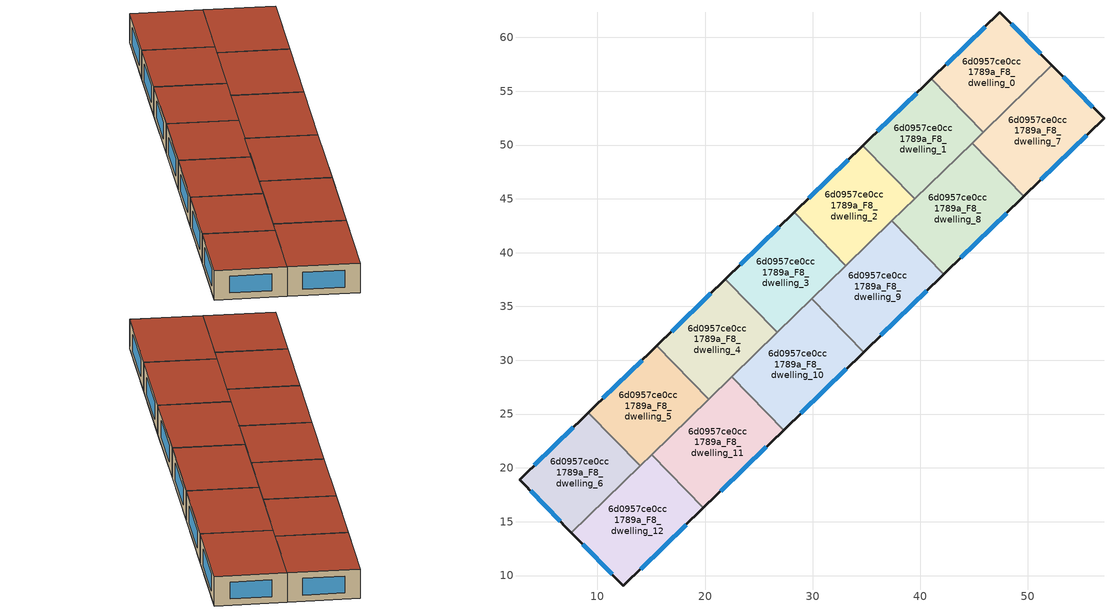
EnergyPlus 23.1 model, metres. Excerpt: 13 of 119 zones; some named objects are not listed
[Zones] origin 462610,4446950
6d0957ce0cc1789a_F8_dwelling_0
 floor to 6d0957ce0cc1789a_F7_dwelling_0 (EU_floor_Construction): 47.41,62.34 52.24,57.41 45.85,51.2 41.04,56.15 z24
 wall outside (EU_wall_Construction): 52.24,57.41 47.41,62.34 41.04,56.15 z24:27
 wall to 6d0957ce0cc1789a_F8_dwelling_1 (EU_wall_Construction): 41.04,56.15 45.85,51.2 z24:27
 wall to 6d0957ce0cc1789a_F8_dwelling_7 (EU_wall_Construction): 45.85,51.2 52.24,57.41 z24:27
 window (EU_Window_Construction): 46.04,61.02 42.4,57.47 / 51.2,58.47 48.44,61.29 z24.64:26.36
 roof outside (EU_roof_Construction): 52.24,57.41 47.41,62.34 41.04,56.15 45.85,51.2 z27
6d0957ce0cc1789a_F8_dwelling_1
 floor to 6d0957ce0cc1789a_F7_dwelling_1 (EU_floor_Construction): 41.04,56.15 45.85,51.2 39.47,44.99 34.66,49.94 z24
 wall outside (EU_wall_Construction): 41.04,56.15 34.66,49.94 z24:27
 wall to 6d0957ce0cc1789a_F8_dwelling_2 (EU_wall_Construction): 34.66,49.94 39.47,44.99 z24:27
 wall to 6d0957ce0cc1789a_F8_dwelling_8 (EU_wall_Construction): 39.47,44.99 44.81,50.18 z24:27
 wall to 6d0957ce0cc1789a_F8_dwelling_7 (EU_wall_Construction): 44.81,50.18 45.85,51.2 z24:27
 window (EU_Window_Construction): 39.67,54.82 36.02,51.27 z24.64:26.36
 roof outside (EU_roof_Construction): 45.85,51.2 41.04,56.15 34.66,49.94 39.47,44.99 z27
6d0957ce0cc1789a_F8_dwelling_10
 floor to 6d0957ce0cc1789a_F7_dwelling_10 (EU_floor_Construction): 29.92,35.71 34.73,30.76 27.29,23.52 22.48,28.47 z24
 wall outside (EU_wall_Construction): 27.29,23.52 34.73,30.76 z24:27
 wall to 6d0957ce0cc1789a_F8_dwelling_9 (EU_wall_Construction): 34.73,30.76 29.92,35.71 z24:27
 wall to 6d0957ce0cc1789a_F8_dwelling_11 (EU_wall_Construction): 22.48,28.47 27.29,23.52 z24:27
 wall to 6d0957ce0cc1789a_F8_dwelling_4 (EU_wall_Construction): 26.71,32.59 22.48,28.47 z24:27
 wall to 6d0957ce0cc1789a_F8_dwelling_3 (EU_wall_Construction): 29.92,35.71 26.71,32.59 z24:27
 window (EU_Window_Construction): 28.88,25.07 33.14,29.21 z24.64:26.36
 roof outside (EU_roof_Construction): 34.73,30.76 29.92,35.71 22.48,28.47 27.29,23.52 z27
6d0957ce0cc1789a_F8_dwelling_11
 floor to 6d0957ce0cc1789a_F7_dwelling_11 (EU_floor_Construction): 22.48,28.47 27.29,23.52 19.85,16.28 15.03,21.23 z24
 wall outside (EU_wall_Construction): 19.85,16.28 27.29,23.52 z24:27
 wall to 6d0957ce0cc1789a_F8_dwelling_12 (EU_wall_Construction): 15.03,21.23 19.85,16.28 z24:27
 wall to 6d0957ce0cc1789a_F8_dwelling_5 (EU_wall_Construction): 20.33,26.38 15.03,21.23 z24:27
 wall to 6d0957ce0cc1789a_F8_dwelling_4 (EU_wall_Construction): 22.48,28.47 20.33,26.38 z24:27
 window (EU_Window_Construction): 21.44,17.83 25.7,21.97 z24.64:26.36
 roof outside (EU_roof_Construction): 27.29,23.52 22.48,28.47 15.03,21.23 19.85,16.28 z27
6d0957ce0cc1789a_F8_dwelling_12
 floor to 6d0957ce0cc1789a_F7_dwelling_12 (EU_floor_Construction): 15.03,21.23 19.85,16.28 12.41,9.05 7.58,13.98 z24
 wall outside (EU_wall_Construction): 7.58,13.98 12.41,9.05 19.85,16.28 z24:27
 wall to 6d0957ce0cc1789a_F8_dwelling_6 (EU_wall_Construction): 13.95,20.18 7.58,13.98 z24:27
 wall to 6d0957ce0cc1789a_F8_dwelling_5 (EU_wall_Construction): 15.03,21.23 13.95,20.18 z24:27
 window (EU_Window_Construction): 14,10.6 18.25,14.73 / 8.62,12.93 11.38,10.11 z24.64:26.36
 roof outside (EU_roof_Construction): 19.85,16.28 15.03,21.23 7.58,13.98 12.41,9.05 z27
6d0957ce0cc1789a_F8_dwelling_2
 floor to 6d0957ce0cc1789a_F7_dwelling_2 (EU_floor_Construction): 34.66,49.94 39.47,44.99 33.09,38.79 28.28,43.74 z24
 wall outside (EU_wall_Construction): 34.66,49.94 28.28,43.74 z24:27
 wall to 6d0957ce0cc1789a_F8_dwelling_3 (EU_wall_Construction): 28.28,43.74 33.09,38.79 z24:27
 wall to 6d0957ce0cc1789a_F8_dwelling_9 (EU_wall_Construction): 33.09,38.79 37.36,42.95 z24:27
 wall to 6d0957ce0cc1789a_F8_dwelling_8 (EU_wall_Construction): 37.36,42.95 39.47,44.99 z24:27
 window (EU_Window_Construction): 33.29,48.62 29.64,45.07 z24.64:26.36
 roof outside (EU_roof_Construction): 39.47,44.99 34.66,49.94 28.28,43.74 33.09,38.79 z27
6d0957ce0cc1789a_F8_dwelling_3
 floor to 6d0957ce0cc1789a_F7_dwelling_3 (EU_floor_Construction): 28.28,43.74 33.09,38.79 26.71,32.59 21.9,37.54 z24
 wall outside (EU_wall_Construction): 28.28,43.74 21.9,37.54 z24:27
 wall to 6d0957ce0cc1789a_F8_dwelling_4 (EU_wall_Construction): 21.9,37.54 26.71,32.59 z24:27
 wall to 6d0957ce0cc1789a_F8_dwelling_9 (EU_wall_Construction): 29.92,35.71 33.09,38.79 z24:27
 window (EU_Window_Construction): 26.91,42.41 23.26,38.87 z24.64:26.36
 roof outside (EU_roof_Construction): 33.09,38.79 28.28,43.74 21.9,37.54 26.71,32.59 z27
6d0957ce0cc1789a_F8_dwelling_4
 floor to 6d0957ce0cc1789a_F7_dwelling_4 (EU_floor_Construction): 21.9,37.54 26.71,32.59 20.33,26.38 15.52,31.33 z24
 wall outside (EU_wall_Construction): 21.9,37.54 15.52,31.33 z24:27
 wall to 6d0957ce0cc1789a_F8_dwelling_5 (EU_wall_Construction): 15.52,31.33 20.33,26.38 z24:27
 window (EU_Window_Construction): 20.53,36.21 16.88,32.66 z24.64:26.36
 roof outside (EU_roof_Construction): 26.71,32.59 21.9,37.54 15.52,31.33 20.33,26.38 z27
6d0957ce0cc1789a_F8_dwelling_5
 floor to 6d0957ce0cc1789a_F7_dwelling_5 (EU_floor_Construction): 15.52,31.33 20.33,26.38 13.95,20.18 9.14,25.13 z24
 wall outside (EU_wall_Construction): 15.52,31.33 9.14,25.13 z24:27
 wall to 6d0957ce0cc1789a_F8_dwelling_6 (EU_wall_Construction): 9.14,25.13 13.95,20.18 z24:27
 window (EU_Window_Construction): 14.15,30 10.51,26.46 z24.64:26.36
 roof outside (EU_roof_Construction): 20.33,26.38 15.52,31.33 9.14,25.13 13.95,20.18 z27
6d0957ce0cc1789a_F8_dwelling_6
 floor to 6d0957ce0cc1789a_F7_dwelling_6 (EU_floor_Construction): 9.14,25.13 13.95,20.18 7.58,13.98 2.75,18.92 z24
 wall outside (EU_wall_Construction): 9.14,25.13 2.75,18.92 7.58,13.98 z24:27
 window (EU_Window_Construction): 3.79,17.86 6.55,15.04 / 7.77,23.8 4.12,20.25 z24.64:26.36
 roof outside (EU_roof_Construction): 13.95,20.18 9.14,25.13 2.75,18.92 7.58,13.98 z27
6d0957ce0cc1789a_F8_dwelling_7
 floor to 6d0957ce0cc1789a_F7_dwelling_7 (EU_floor_Construction): 52.24,57.41 57.07,52.48 49.62,45.24 44.81,50.18 z24
 wall outside (EU_wall_Construction): 49.62,45.24 57.07,52.48 52.24,57.41 z24:27
 wall to 6d0957ce0cc1789a_F8_dwelling_8 (EU_wall_Construction): 44.81,50.18 49.62,45.24 z24:27
 window (EU_Window_Construction): 56.04,53.54 53.27,56.36 / 51.22,46.79 55.48,50.93 z24.64:26.36
 roof outside (EU_roof_Construction): 57.07,52.48 52.24,57.41 44.81,50.18 49.62,45.24 z27
6d0957ce0cc1789a_F8_dwelling_8
 floor to 6d0957ce0cc1789a_F7_dwelling_8 (EU_floor_Construction): 44.81,50.18 49.62,45.24 42.18,38 37.36,42.95 z24
 wall outside (EU_wall_Construction): 42.18,38 49.62,45.24 z24:27
 wall to 6d0957ce0cc1789a_F8_dwelling_9 (EU_wall_Construction): 37.36,42.95 42.18,38 z24:27
 window (EU_Window_Construction): 43.77,39.55 48.02,43.68 z24.64:26.36
 roof outside (EU_roof_Construction): 49.62,45.24 44.81,50.18 37.36,42.95 42.18,38 z27
6d0957ce0cc1789a_F8_dwelling_9
 floor to 6d0957ce0cc1789a_F7_dwelling_9 (EU_floor_Construction): 37.36,42.95 42.18,38 34.73,30.76 29.92,35.71 z24
 wall outside (EU_wall_Construction): 34.73,30.76 42.18,38 z24:27
 window (EU_Window_Construction): 36.33,32.31 40.58,36.45 z24.64:26.36
 roof outside (EU_roof_Construction): 42.18,38 37.36,42.95 29.92,35.71 34.73,30.76 z27
[Building]
EU S2 Campaign: North Axis=0; Terrain=City; Solar Distribution=FullExterior
[Site:Location]
Yerevan-Zvartnots.Intl.AP: Latitude=40.15; Longitude=44.383; Time Zone=4; Elevation=854
[SizingPeriod:WeatherFileDays]
AnnualSizingPeriod: Begin Month=1; Begin Day of Month=1; End Month=12; End Day of Month=31; Day of Week for Start Day=Monday; Use Weather File Daylight Saving Period=No; Use Weather File Rain and Snow Indicators=No
[MATERIAL]
EU_InternalMass_Material: Roughness=MediumRough; Thickness=0.1; Conductivity=1; Density=1800; Specific Heat=900; Thermal Absorptance=0.9; Solar Absorptance=0.7; Visible Absorptance=0.7
[MATERIAL:NOMASS] Roughness=MediumRough; Thermal Absorptance=0.9; Solar Absorptance=0.7; Visible Absorptance=0.7
Name | Thermal Resistance
EU_wall_NoMass | 1.05043
EU_roof_NoMass | 1.45357
EU_floor_NoMass | 0.478065
[WINDOWMATERIAL:SIMPLEGLAZINGSYSTEM]
EU_Window_SimpleGlazing: UFactor=2.5566; Solar Heat Gain Coefficient=0.75; Visible Transmittance=0.75
[CONSTRUCTION]
EU_wall_Construction: EU_wall_NoMass
EU_roof_Construction: EU_roof_NoMass
EU_floor_Construction: EU_floor_NoMass
EU_Window_Construction: EU_Window_SimpleGlazing
EU_InternalMass_Construction: EU_InternalMass_Material
[ZONE] Type=1; Multiplier=1; Ceiling Height=autocalculate; Floor Area=autocalculate; Part of Total Floor Area=Yes
Name | Volume
6d0957ce0cc1789a_F8_dwelling_0 | 184.315
6d0957ce0cc1789a_F8_dwelling_1 | 184.337
6d0957ce0cc1789a_F8_dwelling_10 | 215.049
6d0957ce0cc1789a_F8_dwelling_11 | 215.037
6d0957ce0cc1789a_F8_dwelling_12 | 215.048
6d0957ce0cc1789a_F8_dwelling_2 | 184.326
6d0957ce0cc1789a_F8_dwelling_3; 6d0957ce0cc1789a_F8_dwelling_4 | 184.329
6d0957ce0cc1789a_F8_dwelling_5 | 184.33
6d0957ce0cc1789a_F8_dwelling_6 | 184.331
6d0957ce0cc1789a_F8_dwelling_7 | 215.028
6d0957ce0cc1789a_F8_dwelling_8 | 215.03
6d0957ce0cc1789a_F8_dwelling_9 | 215.016
[INTERNALMASS] Construction=EU_InternalMass_Construction
Name | Zone or ZoneList | Surface Area
6d0957ce0cc1789a_F8_dwelling_0_EU_InternalMass | 6d0957ce0cc1789a_F8_dwelling_0 | 61.4383
6d0957ce0cc1789a_F8_dwelling_1_EU_InternalMass | 6d0957ce0cc1789a_F8_dwelling_1 | 61.4456
6d0957ce0cc1789a_F8_dwelling_2_EU_InternalMass | 6d0957ce0cc1789a_F8_dwelling_2 | 61.4421
6d0957ce0cc1789a_F8_dwelling_3_EU_InternalMass | 6d0957ce0cc1789a_F8_dwelling_3 | 61.4429
6d0957ce0cc1789a_F8_dwelling_4_EU_InternalMass | 6d0957ce0cc1789a_F8_dwelling_4 | 61.4429
6d0957ce0cc1789a_F8_dwelling_5_EU_InternalMass | 6d0957ce0cc1789a_F8_dwelling_5 | 61.4435
6d0957ce0cc1789a_F8_dwelling_6_EU_InternalMass | 6d0957ce0cc1789a_F8_dwelling_6 | 61.4437
6d0957ce0cc1789a_F8_dwelling_7_EU_InternalMass | 6d0957ce0cc1789a_F8_dwelling_7 | 71.676
6d0957ce0cc1789a_F8_dwelling_8_EU_InternalMass | 6d0957ce0cc1789a_F8_dwelling_8 | 71.6767
6d0957ce0cc1789a_F8_dwelling_9_EU_InternalMass | 6d0957ce0cc1789a_F8_dwelling_9 | 71.6719
6d0957ce0cc1789a_F8_dwelling_10_EU_InternalMass | 6d0957ce0cc1789a_F8_dwelling_10 | 71.6828
6d0957ce0cc1789a_F8_dwelling_11_EU_InternalMass | 6d0957ce0cc1789a_F8_dwelling_11 | 71.6792
6d0957ce0cc1789a_F8_dwelling_12_EU_InternalMass | 6d0957ce0cc1789a_F8_dwelling_12 | 71.6827
[OTHEREQUIPMENT] Fuel Type=Electricity; Design Level Calculation Method=Watts/Area; Power per Zone Floor Area=1; Fraction Latent=0; Fraction Radiant=0; Fraction Lost=0; Carbon Dioxide Generation Rate=0; EndUse Subcategory=EU_Step8_InternalGains
Name | Zone or ZoneList or Space or SpaceList | Schedule
EU_Step8_InternalGain_6d0957ce0cc1789a_F8_dwelling_0_f000 | 6d0957ce0cc1789a_F8_dwelling_0 | EU_Step8_GainSchedule_6d0957ce0cc1789a_F8_dwelling_0_f000
EU_Step8_InternalGain_6d0957ce0cc1789a_F8_dwelling_1_f000 | 6d0957ce0cc1789a_F8_dwelling_1 | EU_Step8_GainSchedule_6d0957ce0cc1789a_F8_dwelling_1_f000
EU_Step8_InternalGain_6d0957ce0cc1789a_F8_dwelling_2_f000 | 6d0957ce0cc1789a_F8_dwelling_2 | EU_Step8_GainSchedule_6d0957ce0cc1789a_F8_dwelling_2_f000
EU_Step8_InternalGain_6d0957ce0cc1789a_F8_dwelling_3_f000 | 6d0957ce0cc1789a_F8_dwelling_3 | EU_Step8_GainSchedule_6d0957ce0cc1789a_F8_dwelling_3_f000
EU_Step8_InternalGain_6d0957ce0cc1789a_F8_dwelling_4_f000 | 6d0957ce0cc1789a_F8_dwelling_4 | EU_Step8_GainSchedule_6d0957ce0cc1789a_F8_dwelling_4_f000
EU_Step8_InternalGain_6d0957ce0cc1789a_F8_dwelling_5_f000 | 6d0957ce0cc1789a_F8_dwelling_5 | EU_Step8_GainSchedule_6d0957ce0cc1789a_F8_dwelling_5_f000
EU_Step8_InternalGain_6d0957ce0cc1789a_F8_dwelling_6_f000 | 6d0957ce0cc1789a_F8_dwelling_6 | EU_Step8_GainSchedule_6d0957ce0cc1789a_F8_dwelling_6_f000
EU_Step8_InternalGain_6d0957ce0cc1789a_F8_dwelling_7_f000 | 6d0957ce0cc1789a_F8_dwelling_7 | EU_Step8_GainSchedule_6d0957ce0cc1789a_F8_dwelling_7_f000
EU_Step8_InternalGain_6d0957ce0cc1789a_F8_dwelling_8_f000 | 6d0957ce0cc1789a_F8_dwelling_8 | EU_Step8_GainSchedule_6d0957ce0cc1789a_F8_dwelling_8_f000
EU_Step8_InternalGain_6d0957ce0cc1789a_F8_dwelling_9_f000 | 6d0957ce0cc1789a_F8_dwelling_9 | EU_Step8_GainSchedule_6d0957ce0cc1789a_F8_dwelling_9_f000
EU_Step8_InternalGain_6d0957ce0cc1789a_F8_dwelling_10_f000 | 6d0957ce0cc1789a_F8_dwelling_10 | EU_Step8_GainSchedule_6d0957ce0cc1789a_F8_dwelling_10_f000
EU_Step8_InternalGain_6d0957ce0cc1789a_F8_dwelling_11_f000 | 6d0957ce0cc1789a_F8_dwelling_11 | EU_Step8_GainSchedule_6d0957ce0cc1789a_F8_dwelling_11_f000
EU_Step8_InternalGain_6d0957ce0cc1789a_F8_dwelling_12_f000 | 6d0957ce0cc1789a_F8_dwelling_12 | EU_Step8_GainSchedule_6d0957ce0cc1789a_F8_dwelling_12_f000
[ZONEVENTILATION:DESIGNFLOWRATE] Schedule=EU_AlwaysOn; Design Flow Rate Calculation Method=AirChanges/Hour; Air Changes per Hour=0.557805; Ventilation Type=Natural; Fan Pressure Rise=0; Fan Total Efficiency=1; Constant Term Coefficient=1; Temperature Term Coefficient=0; Velocity Term Coefficient=0; Velocity Squared Term Coefficient=0; Minimum Indoor Temperature=-100; Maximum Indoor Temperature=100; Delta Temperature=-100; Minimum Outdoor Temperature=-100; Maximum Outdoor Temperature=100; Maximum Wind Speed=40
Name | Zone or ZoneList or Space or SpaceList
EU_ConstantAir_6d0957ce0cc1789a_F8_dwelling_0 | 6d0957ce0cc1789a_F8_dwelling_0
EU_ConstantAir_6d0957ce0cc1789a_F8_dwelling_1 | 6d0957ce0cc1789a_F8_dwelling_1
EU_ConstantAir_6d0957ce0cc1789a_F8_dwelling_2 | 6d0957ce0cc1789a_F8_dwelling_2
EU_ConstantAir_6d0957ce0cc1789a_F8_dwelling_3 | 6d0957ce0cc1789a_F8_dwelling_3
EU_ConstantAir_6d0957ce0cc1789a_F8_dwelling_4 | 6d0957ce0cc1789a_F8_dwelling_4
EU_ConstantAir_6d0957ce0cc1789a_F8_dwelling_5 | 6d0957ce0cc1789a_F8_dwelling_5
EU_ConstantAir_6d0957ce0cc1789a_F8_dwelling_6 | 6d0957ce0cc1789a_F8_dwelling_6
EU_ConstantAir_6d0957ce0cc1789a_F8_dwelling_7 | 6d0957ce0cc1789a_F8_dwelling_7
EU_ConstantAir_6d0957ce0cc1789a_F8_dwelling_8 | 6d0957ce0cc1789a_F8_dwelling_8
EU_ConstantAir_6d0957ce0cc1789a_F8_dwelling_9 | 6d0957ce0cc1789a_F8_dwelling_9
EU_ConstantAir_6d0957ce0cc1789a_F8_dwelling_10 | 6d0957ce0cc1789a_F8_dwelling_10
EU_ConstantAir_6d0957ce0cc1789a_F8_dwelling_11 | 6d0957ce0cc1789a_F8_dwelling_11
EU_ConstantAir_6d0957ce0cc1789a_F8_dwelling_12 | 6d0957ce0cc1789a_F8_dwelling_12
[HVACTEMPLATE:ZONE:IDEALLOADSAIRSYSTEM] System Availability Schedule=EU_AlwaysOn; Maximum Heating Supply Air Temperature=50; Minimum Cooling Supply Air Temperature=13; Maximum Heating Supply Air Humidity Ratio=0.0156; Minimum Cooling Supply Air Humidity Ratio=0.0077; Heating Limit=NoLimit; Cooling Limit=NoLimit; Heating Availability Schedule=EU_AlwaysOn; Cooling Availability Schedule=EU_CoolingOff; Dehumidification Control Type=ConstantSensibleHeatRatio; Cooling Sensible Heat Ratio=0.7; Dehumidification Setpoint=60; Humidification Control Type=None; Humidification Setpoint=30; Outdoor Air Method=None; Outdoor Air Flow Rate per Person=0.00944; Outdoor Air Flow Rate per Zone Floor Area=0; Outdoor Air Flow Rate per Zone=0; Demand Controlled Ventilation Type=None; Outdoor Air Economizer Type=NoEconomizer; Heat Recovery Type=None; Sensible Heat Recovery Effectiveness=0.7; Latent Heat Recovery Effectiveness=0.65
Name | Template Thermostat
6d0957ce0cc1789a_F8_dwelling_0 | EU_HeatOnly_6d0957ce0cc1789a_F8_dwelling_0
6d0957ce0cc1789a_F8_dwelling_1 | EU_HeatOnly_6d0957ce0cc1789a_F8_dwelling_1
6d0957ce0cc1789a_F8_dwelling_2 | EU_HeatOnly_6d0957ce0cc1789a_F8_dwelling_2
6d0957ce0cc1789a_F8_dwelling_3 | EU_HeatOnly_6d0957ce0cc1789a_F8_dwelling_3
6d0957ce0cc1789a_F8_dwelling_4 | EU_HeatOnly_6d0957ce0cc1789a_F8_dwelling_4
6d0957ce0cc1789a_F8_dwelling_5 | EU_HeatOnly_6d0957ce0cc1789a_F8_dwelling_5
6d0957ce0cc1789a_F8_dwelling_6 | EU_HeatOnly_6d0957ce0cc1789a_F8_dwelling_6
6d0957ce0cc1789a_F8_dwelling_7 | EU_HeatOnly_6d0957ce0cc1789a_F8_dwelling_7
6d0957ce0cc1789a_F8_dwelling_8 | EU_HeatOnly_6d0957ce0cc1789a_F8_dwelling_8
6d0957ce0cc1789a_F8_dwelling_9 | EU_HeatOnly_6d0957ce0cc1789a_F8_dwelling_9
6d0957ce0cc1789a_F8_dwelling_10 | EU_HeatOnly_6d0957ce0cc1789a_F8_dwelling_10
6d0957ce0cc1789a_F8_dwelling_11 | EU_HeatOnly_6d0957ce0cc1789a_F8_dwelling_11
6d0957ce0cc1789a_F8_dwelling_12 | EU_HeatOnly_6d0957ce0cc1789a_F8_dwelling_12
[SIZING:ZONE] Zone Cooling Design Supply Air Temperature Input Method=SupplyAirTemperature; Zone Cooling Design Supply Air Temperature=13; Zone Heating Design Supply Air Temperature Input Method=SupplyAirTemperature; Zone Heating Design Supply Air Temperature=50; Zone Cooling Design Supply Air Humidity Ratio=0.008; Zone Heating Design Supply Air Humidity Ratio=0.008; Cooling Design Air Flow Method=DesignDay; Cooling Design Air Flow Rate=0; Cooling Minimum Air Flow per Zone Floor Area=0.000762; Cooling Minimum Air Flow=0; Cooling Minimum Air Flow Fraction=0.2; Heating Design Air Flow Method=DesignDay; Heating Design Air Flow Rate=0; Heating Maximum Air Flow per Zone Floor Area=0.002032; Heating Maximum Air Flow=0.141576; Heating Maximum Air Flow Fraction=0.3; Account for Dedicated Outdoor Air System=No; Dedicated Outdoor Air System Control Strategy=NeutralSupplyAir; Dedicated Outdoor Air Low Setpoint Temperature for Design=autosize; Dedicated Outdoor Air High Setpoint Temperature for Design=autosize; Zone Load Sizing Method=Sensible Load Only No Latent Load; Zone Latent Cooling Design Supply Air Humidity Ratio Input Method=HumidityRatioDifference; Zone Cooling Design Supply Air Humidity Ratio Difference=0.005; Zone Latent Heating Design Supply Air Humidity Ratio Input Method=HumidityRatioDifference; Zone Humidification Design Supply Air Humidity Ratio Difference=0.005
6d0957ce0cc1789a_F8_dwelling_0; 6d0957ce0cc1789a_F8_dwelling_1; 6d0957ce0cc1789a_F8_dwelling_2; 6d0957ce0cc1789a_F8_dwelling_3; 6d0957ce0cc1789a_F8_dwelling_4; 6d0957ce0cc1789a_F8_dwelling_5; 6d0957ce0cc1789a_F8_dwelling_6; 6d0957ce0cc1789a_F8_dwelling_7; 6d0957ce0cc1789a_F8_dwelling_8; 6d0957ce0cc1789a_F8_dwelling_9; 6d0957ce0cc1789a_F8_dwelling_10; 6d0957ce0cc1789a_F8_dwelling_11; 6d0957ce0cc1789a_F8_dwelling_12
[SCHEDULE:CONSTANT]
Name | Hourly Value
EU_AlwaysOn | 1
EU_CoolingOff | 0
[SCHEDULE:FILE] Column Number=1; Rows to Skip at Top=0; Number of Hours of Data=8760; Column Separator=Comma; Interpolate to Timestep=No; Minutes per Item=60; Adjust Schedule for Daylight Savings=Yes
Name | File
EU_Step8_GainSchedule_6d0957ce0cc1789a_F8_dwelling_0_f000 | ../../schedules/6d0957ce0cc1789a/6d0957ce0cc1789a_F8_dwelling_0_f000_gain.csv
EU_Step8_GainSchedule_6d0957ce0cc1789a_F8_dwelling_1_f000 | ../../schedules/6d0957ce0cc1789a/6d0957ce0cc1789a_F8_dwelling_1_f000_gain.csv
EU_Step8_GainSchedule_6d0957ce0cc1789a_F8_dwelling_2_f000 | ../../schedules/6d0957ce0cc1789a/6d0957ce0cc1789a_F8_dwelling_2_f000_gain.csv
EU_Step8_GainSchedule_6d0957ce0cc1789a_F8_dwelling_3_f000 | ../../schedules/6d0957ce0cc1789a/6d0957ce0cc1789a_F8_dwelling_3_f000_gain.csv
EU_Step8_GainSchedule_6d0957ce0cc1789a_F8_dwelling_4_f000 | ../../schedules/6d0957ce0cc1789a/6d0957ce0cc1789a_F8_dwelling_4_f000_gain.csv
EU_Step8_GainSchedule_6d0957ce0cc1789a_F8_dwelling_5_f000 | ../../schedules/6d0957ce0cc1789a/6d0957ce0cc1789a_F8_dwelling_5_f000_gain.csv
EU_Step8_GainSchedule_6d0957ce0cc1789a_F8_dwelling_6_f000 | ../../schedules/6d0957ce0cc1789a/6d0957ce0cc1789a_F8_dwelling_6_f000_gain.csv
EU_Step8_GainSchedule_6d0957ce0cc1789a_F8_dwelling_7_f000 | ../../schedules/6d0957ce0cc1789a/6d0957ce0cc1789a_F8_dwelling_7_f000_gain.csv
EU_Step8_GainSchedule_6d0957ce0cc1789a_F8_dwelling_8_f000 | ../../schedules/6d0957ce0cc1789a/6d0957ce0cc1789a_F8_dwelling_8_f000_gain.csv
EU_Step8_GainSchedule_6d0957ce0cc1789a_F8_dwelling_9_f000 | ../../schedules/6d0957ce0cc1789a/6d0957ce0cc1789a_F8_dwelling_9_f000_gain.csv
EU_Step8_GainSchedule_6d0957ce0cc1789a_F8_dwelling_10_f000 | ../../schedules/6d0957ce0cc1789a/6d0957ce0cc1789a_F8_dwelling_10_f000_gain.csv
EU_Step8_GainSchedule_6d0957ce0cc1789a_F8_dwelling_11_f000 | ../../schedules/6d0957ce0cc1789a/6d0957ce0cc1789a_F8_dwelling_11_f000_gain.csv
EU_Step8_GainSchedule_6d0957ce0cc1789a_F8_dwelling_12_f000 | ../../schedules/6d0957ce0cc1789a/6d0957ce0cc1789a_F8_dwelling_12_f000_gain.csv
